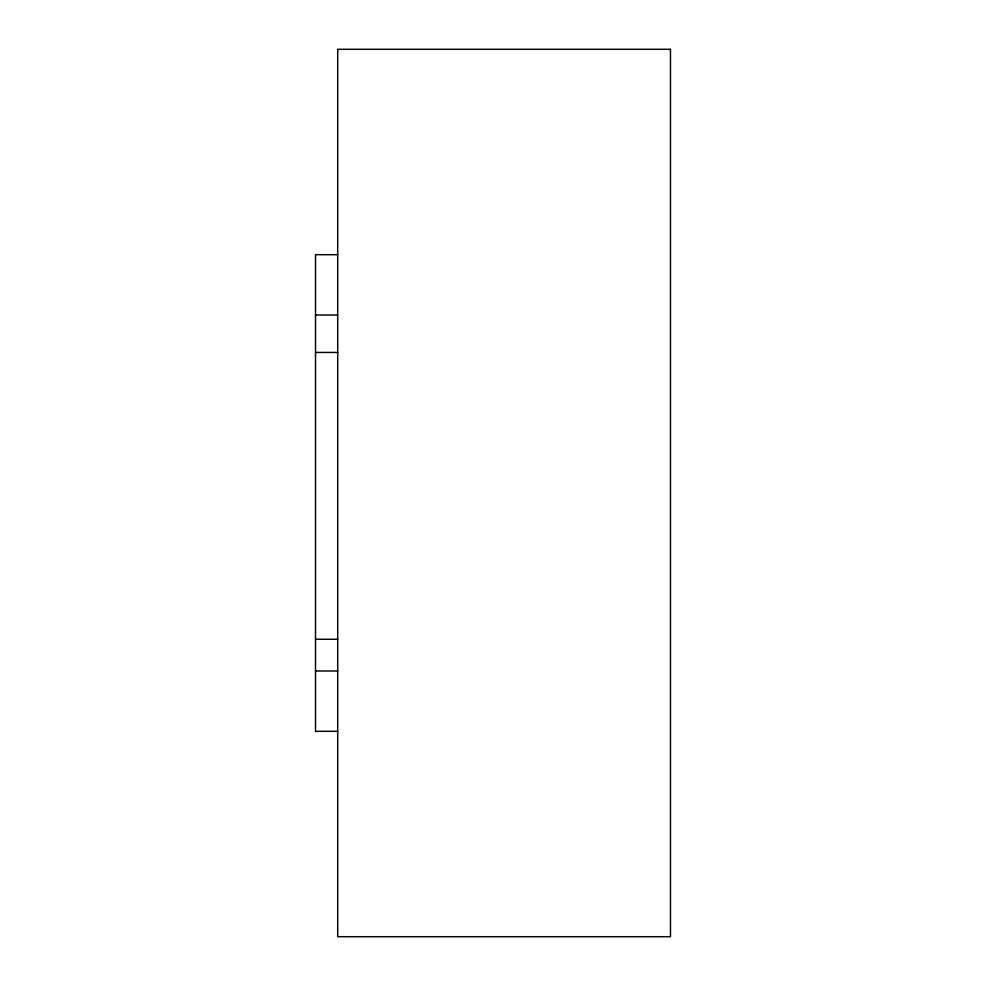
<?xml version="1.0" encoding="UTF-8"?>
<svg xmlns="http://www.w3.org/2000/svg" width="986" height="986" viewBox="0 0 986 986"><rect width="100%" height="100%" fill="white"/><g stroke="black" fill="none" stroke-linecap="round" stroke-linejoin="round"><path stroke-width="1.48" d="M337.705 254.696L315.52 254.696L315.52 731.304L337.705 731.304M315.52 315.002L337.705 315.002M315.52 352.446L337.705 352.446M315.52 639.261L337.705 639.261M315.52 670.998L337.705 670.998M670.48 49.3L337.705 49.3L337.705 936.7L670.48 936.7L670.48 49.3"/></g></svg>
